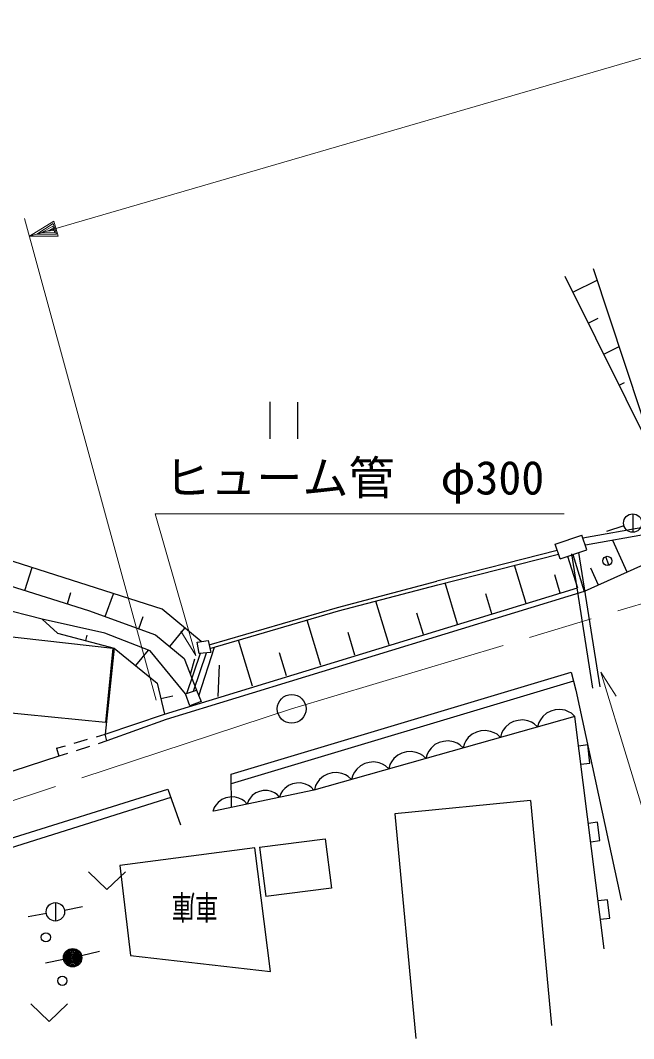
# Model space of a CAD drawing. Units: millimetres, scale not verified. Extents: x 40000 to 680000, y 20000 to 380000.
# Drawn here: x 245515 to 278830, y 260523 to 315901 of the extents above; entities that cross this region are included whole.
import ezdxf
from ezdxf.enums import TextEntityAlignment as Align

# ---------------------------------------------------------------- set-up
doc = ezdxf.new("R2010")
doc.units = ezdxf.units.MM
doc.header["$LTSCALE"] = 1000
doc.linetypes.add('CHAIN', pattern=[18.5, 12, -1.5, 3.5, -1.5])
for name, color, linetype, lineweight in [('M-BGD', 7, 'Continuous', 25), ('M-BMK', 2, 'CHAIN', 13), ('M-BMK-SRVR', 3, 'Continuous', 25), ('M-STR-HTXT', 7, 'Continuous', 13)]:
    doc.layers.add(name, color=color, linetype=linetype, lineweight=lineweight)
doc.styles.add('ＭＳ ゴシック', font='')
doc.styles.get('ＭＳ ゴシック').set_extended_font_data('MS Gothic')

msp = doc.modelspace()

# ---------------------------------------------------------------- linework, layer by layer
at = {"layer": 'M-BGD'}
for p, q in [((280132, 291840), (276650, 302384)), ((280132, 291840), (275115, 301966)), ((275533, 301122), (276851, 301775)), ((276369, 299434), (276908, 299701)), ((277205, 297746), (278044, 298162)), ((278041, 296059), (278341, 296207)), ((259066, 295147), (259059, 293147)), ((260579, 293142), (260586, 295142)), ((278782, 289062), (278782, 288062)), ((279527, 288350), (276077, 287741)), ((279666, 287968), (276208, 287358)), ((278307, 288408), (277355, 288100)), ((274565, 287407), (276022, 287901)), ((276293, 287111), (276022, 287901)), ((278481, 285887), (277699, 287621)), ((274682, 287066), (268137, 285398)), ((268187, 285204), (274747, 286876)), ((274836, 286617), (274565, 287407)), ((274836, 286617), (276293, 287111)), ((276614, 279592), (275466, 286892)), ((277009, 279654), (275861, 286954)), ((280812, 286937), (276150, 284837)), ((253213, 283878), (244201, 286761)), ((275243, 286755), (275774, 285035)), ((275527, 286851), (276150, 284837)), ((277487, 286270), (277313, 286739)), ((245763, 284892), (246152, 286137)), ((272986, 284192), (272358, 286268)), ((274845, 284754), (274543, 285751)), ((276927, 285187), (276509, 286114)), ((244612, 285251), (249217, 283815)), ((262748, 283976), (268137, 285398)), ((262802, 283783), (268187, 285204)), ((269269, 283068), (268592, 285308)), ((248066, 284174), (248257, 284788)), ((250125, 283483), (250578, 284721)), ((253340, 278170), (275774, 285035)), ((276150, 284837), (253433, 277884)), ((271128, 283630), (270801, 284709)), ((246694, 283340), (242671, 284344)), ((265552, 281943), (264833, 284319)), ((234138, 283611), (250532, 281767)), ((249217, 283815), (252851, 282485)), ((255336, 282120), (253213, 283878)), ((255765, 281931), (262748, 283976)), ((255810, 281736), (262802, 283783)), ((267411, 282505), (267061, 283660)), ((250106, 282581), (246694, 283340)), ((246694, 283340), (247525, 282570)), ((251942, 282818), (252182, 283474)), ((261835, 280819), (261090, 283282)), ((247525, 282570), (250617, 281766)), ((249071, 282168), (249150, 282472)), ((252557, 281608), (250106, 282581)), ((252851, 282485), (254415, 281200)), ((253633, 281842), (254458, 282847)), ((263693, 281381), (263324, 282602)), ((255128, 282090), (255709, 282173)), ((255229, 281473), (255128, 282090)), ((255709, 282173), (255860, 281524)), ((258118, 279694), (257363, 282191)), ((250617, 281766), (250127, 277079)), ((250532, 281767), (250130, 277715)), ((250617, 281766), (252950, 279854)), ((251784, 280810), (252467, 281643)), ((254488, 279272), (252557, 281608)), ((254565, 279299), (255307, 281479)), ((254925, 279424), (255633, 281505)), ((255207, 279165), (256062, 281810)), ((255860, 281524), (255229, 281473)), ((259976, 280257), (259601, 281497)), ((254415, 281200), (255085, 279479)), ((254750, 280339), (254985, 281179)), ((256259, 279132), (256332, 280831)), ((256966, 274910), (275439, 280445)), ((275439, 280445), (275692, 279479)), ((252950, 279854), (253340, 278170)), ((275566, 279961), (256972, 274389)), ((253145, 279012), (253799, 279163)), ((254488, 279272), (255085, 279479)), ((254716, 278625), (254488, 279272)), ((255085, 279479), (255330, 278851)), ((275692, 279479), (278147, 268054)), ((255330, 278851), (254716, 278625)), ((250130, 277715), (244213, 278296)), ((250127, 277079), (253340, 278170)), ((275634, 278048), (261459, 274040)), ((273891, 278035), (273764, 277868)), ((274100, 278225), (273891, 278035)), ((274331, 278334), (274100, 278225)), ((274573, 278403), (274331, 278334)), ((274827, 278431), (274573, 278403)), ((275104, 278378), (274827, 278431)), ((275300, 278303), (275104, 278378)), ((275455, 278216), (275300, 278303)), ((275634, 278048), (275455, 278216)), ((277238, 265408), (275634, 278048)), ((253433, 277884), (250213, 276711)), ((271870, 277464), (271743, 277297)), ((272079, 277654), (271870, 277464)), ((272310, 277763), (272079, 277654)), ((272552, 277831), (272310, 277763)), ((272806, 277859), (272552, 277831)), ((273083, 277807), (272806, 277859)), ((273279, 277731), (273083, 277807)), ((273435, 277644), (273279, 277731)), ((273613, 277476), (273435, 277644)), ((273677, 277713), (273613, 277476)), ((273764, 277868), (273677, 277713)), ((249644, 276940), (250127, 277079)), ((250213, 276711), (250127, 277079)), ((269850, 276893), (269722, 276726)), ((270058, 277082), (269850, 276893)), ((270289, 277191), (270058, 277082)), ((270531, 277260), (270289, 277191)), ((270785, 277288), (270531, 277260)), ((271062, 277235), (270785, 277288)), ((271258, 277160), (271062, 277235)), ((271414, 277073), (271258, 277160)), ((271592, 276905), (271414, 277073)), ((271656, 277141), (271592, 276905)), ((271743, 277297), (271656, 277141)), ((247479, 276314), (247962, 276454)), ((248443, 276593), (249163, 276801)), ((249269, 276411), (248554, 276183)), ((250213, 276711), (249745, 276562)), ((268037, 276511), (267829, 276321)), ((268268, 276620), (268037, 276511)), ((268510, 276689), (268268, 276620)), ((268764, 276717), (268510, 276689)), ((269041, 276664), (268764, 276717)), ((269237, 276589), (269041, 276664)), ((269393, 276502), (269237, 276589)), ((269571, 276334), (269393, 276502)), ((269635, 276570), (269571, 276334)), ((269722, 276726), (269635, 276570)), ((276334, 276500), (275838, 276437)), ((276460, 275508), (276334, 276500)), ((247610, 275883), (228379, 269660)), ((247479, 276314), (247610, 275883)), ((248077, 276032), (247610, 275883)), ((266016, 275940), (265808, 275750)), ((266247, 276049), (266016, 275940)), ((266489, 276117), (266247, 276049)), ((266743, 276145), (266489, 276117)), ((267020, 276093), (266743, 276145)), ((267216, 276017), (267020, 276093)), ((267372, 275930), (267216, 276017)), ((267550, 275762), (267372, 275930)), ((267614, 275999), (267550, 275762)), ((267701, 276154), (267614, 275999)), ((267829, 276321), (267701, 276154)), ((263995, 275368), (263787, 275179)), ((264226, 275477), (263995, 275368)), ((264469, 275546), (264226, 275477)), ((264722, 275574), (264469, 275546)), ((264999, 275521), (264722, 275574)), ((265195, 275446), (264999, 275521)), ((265351, 275359), (265195, 275446)), ((265529, 275191), (265351, 275359)), ((265593, 275427), (265529, 275191)), ((265680, 275583), (265593, 275427)), ((265808, 275750), (265680, 275583)), ((275964, 275445), (276460, 275508)), ((256987, 273125), (256966, 274910)), ((261974, 274797), (261766, 274607)), ((262205, 274906), (261974, 274797)), ((262448, 274975), (262205, 274906)), ((262702, 275003), (262448, 274975)), ((262978, 274950), (262702, 275003)), ((263174, 274875), (262978, 274950)), ((263330, 274788), (263174, 274875)), ((263508, 274620), (263330, 274788)), ((263572, 274856), (263508, 274620)), ((263659, 275012), (263572, 274856)), ((263787, 275179), (263659, 275012)), ((259885, 274135), (259760, 273992)), ((260085, 274294), (259885, 274135)), ((260300, 274378), (260085, 274294)), ((260523, 274425), (260300, 274378)), ((260754, 274435), (260523, 274425)), ((261000, 274371), (260754, 274435)), ((261173, 274291), (261000, 274371)), ((261308, 274203), (261173, 274291)), ((261459, 274040), (261308, 274203)), ((261551, 274285), (261487, 274048)), ((261638, 274440), (261551, 274285)), ((261766, 274607), (261638, 274440)), ((235013, 268292), (253525, 274099)), ((253692, 273628), (235161, 267815)), ((253525, 274099), (254214, 272151)), ((261459, 274040), (256019, 272892)), ((256679, 273614), (256464, 273530)), ((256902, 273661), (256679, 273614)), ((257133, 273671), (256902, 273661)), ((257380, 273607), (257133, 273671)), ((257552, 273527), (257380, 273607)), ((257990, 273603), (257907, 273475)), ((258109, 273738), (257990, 273603)), ((258298, 273888), (258109, 273738)), ((258502, 273968), (258298, 273888)), ((258713, 274013), (258502, 273968)), ((258932, 274022), (258713, 274013)), ((259165, 273961), (258932, 274022)), ((259329, 273885), (259165, 273961)), ((259457, 273802), (259329, 273885)), ((259599, 273648), (259457, 273802)), ((259672, 273857), (259599, 273648)), ((259760, 273992), (259672, 273857)), ((256051, 273093), (255979, 272884)), ((256139, 273228), (256051, 273093)), ((256264, 273371), (256139, 273228)), ((256464, 273530), (256264, 273371)), ((257687, 273439), (257552, 273527)), ((257838, 273276), (257687, 273439)), ((257907, 273475), (257838, 273276)), ((273227, 273473), (265853, 272752)), ((273227, 273473), (274373, 261244)), ((265853, 272752), (266998, 260523)), ((276869, 272287), (276373, 272224)), ((276995, 271295), (276869, 272287)), ((258506, 270932), (262078, 271385)), ((262078, 271385), (262418, 268707)), ((258258, 270901), (250917, 269943)), ((259111, 264180), (258258, 270901)), ((258506, 270932), (258846, 268253)), ((276499, 271232), (276995, 271295)), ((250917, 269943), (251502, 265050)), ((249220, 269595), (250220, 268635)), ((250220, 268635), (251220, 269595)), ((262418, 268707), (258846, 268253)), ((277404, 268074), (276908, 268011)), ((277530, 267082), (277404, 268074)), ((247417, 267920), (247417, 266920)), ((247908, 267518), (248888, 267716)), ((246925, 267330), (245941, 267151)), ((277034, 267019), (277530, 267082)), ((248838, 265040), (249809, 265279)), ((247863, 264821), (246883, 264621)), ((251502, 265050), (259111, 264180)), ((246081, 262418), (247081, 261458)), ((247081, 261458), (248081, 262418))]:
    msp.add_line(p, q, dxfattribs=at)
for centre, radius in [((278782, 288562), 500), ((277400, 286504), 250), ((247417, 267420), 500), ((246901, 266034), 250), ((248353, 264921), 500), ((248353, 264921), 440), ((248353, 264921), 380), ((248353, 264921), 320), ((248353, 264921), 260), ((248353, 264921), 200), ((248353, 264921), 140), ((248353, 264921), 80), ((248353, 264921), 20), ((247791, 263669), 250)]:
    msp.add_circle(centre, radius, dxfattribs=at)
at = {"layer": 'M-BMK'}
for q in [(313338, 294405), (229050, 268167)]:
    msp.add_line((260251, 278458), q, dxfattribs=at)
at = {"layer": 'M-BMK-SRVR'}
msp.add_circle((260251, 278458), 781, dxfattribs=at)
at = {"layer": 'M-STR-HTXT'}
for p, q in [((246005, 304157), (334327, 329882)), ((252892, 278937), (245741, 305121)), ((246005, 304157), (247327, 304979)), ((246408, 304274), (247303, 304847)), ((246638, 304341), (247279, 304715)), ((246984, 304442), (247255, 304583)), ((247255, 304583), (247289, 304468)), ((247279, 304715), (247380, 304370)), ((247303, 304847), (247471, 304271)), ((247327, 304979), (247562, 304173)), ((247562, 304173), (246005, 304157)), ((247471, 304271), (246408, 304274)), ((247380, 304370), (246638, 304341)), ((247289, 304468), (246984, 304442)), ((252838, 289063), (275056, 289064)), ((255048, 281351), (252838, 289063)), ((255048, 281351), (254231, 282677)), ((277050, 280453), (277888, 279140)), ((277050, 280453), (281377, 266208))]:
    msp.add_line(p, q, dxfattribs=at)

# ---------------------------------------------------------------- texts
at = {"layer": 'M-BGD', "style": 'ＭＳ ゴシック', "width": 0.7}
msp.add_text('車庫', height=1320, rotation=179.803, dxfattribs=at).set_placement((256270, 268734), align=Align.BOTTOM_LEFT)
at = {"layer": 'M-STR-HTXT', "style": 'ＭＳ ゴシック'}
msp.add_text('ヒューム管\u3000φ300', height=1833, rotation=0.003, dxfattribs=at).set_placement((253338, 289563), align=Align.BOTTOM_LEFT)

doc.saveas('drawing.dxf')
